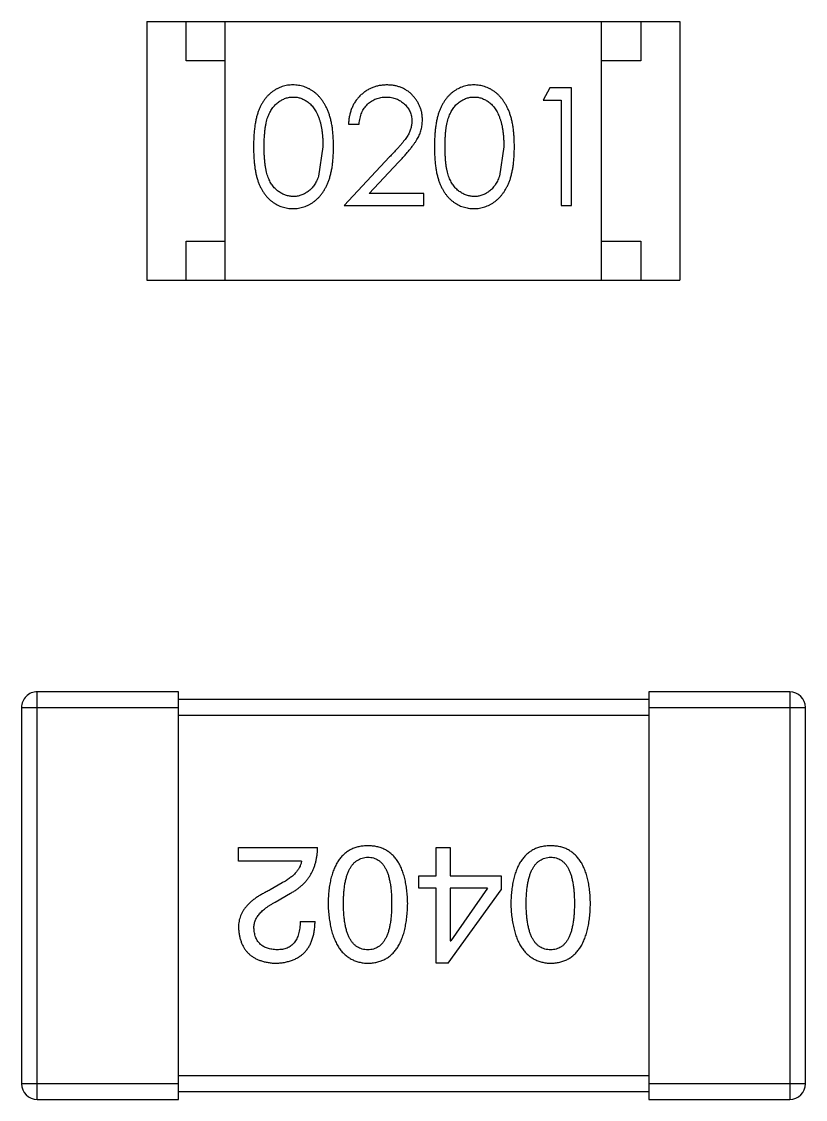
# Model space of a CAD drawing. Header units: inches. Extents: x 246 to 500, y -220 to -17.
# Drawn here: x 441.44 to 442.44, y -135.619 to -134.244 of the extents above; entities that cross this region are included whole.
import ezdxf

# ---------------------------------------------------------------- set-up
doc = ezdxf.new("R2010")
doc.units = ezdxf.units.IN
doc.header["$LTSCALE"] = 1.21
doc.header["$MEASUREMENT"] = 0
doc.layers.get('0').update_dxf_attribs({"linetype": 'CONTINUOUS'})

msp = doc.modelspace()

# ---------------------------------------------------------------- linework, layer by layer
at = {"color": 7, "linetype": 'Continuous'}
for p, q in [((441.6, -134.2437), (441.6, -134.5737)), ((441.6, -134.2437), (442.28, -134.2437)), ((441.65, -134.2937), (441.65, -134.2437)), ((441.7, -134.5737), (441.7, -134.2437)), ((442.18, -134.5737), (442.18, -134.2437)), ((442.23, -134.2437), (442.23, -134.2937)), ((442.28, -134.2437), (442.28, -134.5737)), ((441.7, -134.2937), (441.65, -134.2937)), ((442.23, -134.2937), (442.18, -134.2937)), ((442.1141, -134.3284), (442.1053, -134.3438)), ((442.1418, -134.3284), (442.1141, -134.3284)), ((442.1418, -134.4784), (442.1418, -134.3284)), ((442.1053, -134.3438), (442.1284, -134.3438)), ((442.1284, -134.3438), (442.1284, -134.4784)), ((441.8572, -134.3746), (441.8707, -134.3746)), ((441.8245, -134.4034), (441.8189, -134.4411)), ((442.0553, -134.4034), (442.0496, -134.4411)), ((441.9096, -134.4163), (441.8515, -134.4784)), ((441.8836, -134.463), (441.9211, -134.423)), ((441.9534, -134.463), (441.8836, -134.463)), ((441.9534, -134.4784), (441.9534, -134.463)), ((441.8515, -134.4784), (441.9534, -134.4784)), ((442.1284, -134.4784), (442.1418, -134.4784)), ((441.65, -134.5737), (441.65, -134.5237)), ((441.65, -134.5237), (441.7, -134.5237)), ((442.18, -134.5237), (442.23, -134.5237)), ((442.23, -134.5237), (442.23, -134.5737)), ((441.6, -134.5737), (442.28, -134.5737)), ((441.4601, -135.6187), (441.4601, -135.0987)), ((441.6401, -135.0987), (441.4601, -135.0987)), ((441.6401, -135.6187), (441.6401, -135.0987)), ((442.2401, -135.1087), (441.6401, -135.1087)), ((442.2401, -135.0987), (442.2401, -135.6187)), ((442.4201, -135.0987), (442.2401, -135.0987)), ((442.4201, -135.0987), (442.4201, -135.6187)), ((441.4401, -135.1187), (441.4401, -135.5987)), ((441.4401, -135.1187), (441.6401, -135.1187)), ((442.2401, -135.1187), (442.4401, -135.1187)), ((442.4401, -135.5987), (442.4401, -135.1187)), ((441.6401, -135.1287), (442.2401, -135.1287)), ((441.7169, -135.3147), (441.7169, -135.2974)), ((441.7169, -135.2974), (441.8178, -135.2974)), ((441.9689, -135.3335), (441.9689, -135.2974)), ((441.9689, -135.2974), (441.987, -135.2974)), ((441.987, -135.2974), (441.987, -135.3335)), ((441.7973, -135.3147), (441.7169, -135.3147)), ((441.7727, -135.3425), (441.7571, -135.3515)), ((441.9468, -135.3491), (441.9468, -135.3335)), ((441.9468, -135.3335), (441.9689, -135.3335)), ((441.987, -135.3335), (442.0517, -135.3335)), ((442.0517, -135.3335), (442.0517, -135.3515)), ((441.7637, -135.3671), (441.7833, -135.3556)), ((441.9689, -135.3491), (441.9468, -135.3491)), ((441.9689, -135.445), (441.9689, -135.3491)), ((441.9845, -135.445), (442.0517, -135.3515)), ((441.987, -135.3491), (441.987, -135.4163)), ((442.0345, -135.3491), (441.987, -135.3491)), ((442.0345, -135.3491), (441.9878, -135.4163)), ((441.7956, -135.3917), (441.8145, -135.3917)), ((441.987, -135.4163), (441.9878, -135.4163)), ((441.9845, -135.445), (441.9689, -135.445)), ((442.2401, -135.5887), (441.6401, -135.5887)), ((441.6401, -135.5987), (441.4401, -135.5987)), ((442.4401, -135.5987), (442.2401, -135.5987)), ((441.6401, -135.6087), (442.2401, -135.6087)), ((441.4601, -135.6187), (441.6401, -135.6187)), ((442.2401, -135.6187), (442.4201, -135.6187))]:
    msp.add_line(p, q, dxfattribs=at)
for centre, start, end in [((441.4601, -135.1187), 89.9999, 179.9999), ((442.4201, -135.1187), 359.9999, 89.9999), ((441.4601, -135.5987), 179.9999, 269.9999), ((442.4201, -135.5987), 269.9999, 359.9999)]:
    msp.add_arc(centre, 0.02, start, end, dxfattribs=at)
for points, knots in [([(441.7862, -134.3246), (441.785, -134.3246), (441.7827, -134.3246), (441.7793, -134.325), (441.7759, -134.3257), (441.7726, -134.3266), (441.7694, -134.3278), (441.7663, -134.3293), (441.7632, -134.331), (441.7603, -134.3329), (441.7575, -134.3351), (441.7548, -134.3376), (441.7523, -134.3403), (441.75, -134.3433), (441.7479, -134.3465), (441.7458, -134.3499), (441.744, -134.3536), (441.7423, -134.3576), (441.7409, -134.3619), (441.7396, -134.3666), (441.7385, -134.3717), (441.7376, -134.3772), (441.7369, -134.3832), (441.7364, -134.3896), (441.7361, -134.3964), (441.7361, -134.4011), (441.7361, -134.4035)], [0, 0, 0, 0, 0.033742, 0.066533, 0.099153, 0.13154, 0.164087, 0.196563, 0.229707, 0.263315, 0.297504, 0.331686, 0.366482, 0.4021, 0.438958, 0.476748, 0.515985, 0.556589, 0.599519, 0.645765, 0.695487, 0.748721, 0.805687, 0.866754, 0.931405, 1, 1, 1, 1]), ([(441.838, -134.4035), (441.838, -134.4012), (441.8379, -134.3967), (441.8376, -134.3901), (441.8371, -134.3839), (441.8364, -134.3781), (441.8354, -134.3726), (441.8342, -134.3675), (441.8328, -134.3627), (441.8312, -134.3583), (441.8294, -134.3542), (441.8275, -134.3504), (441.8254, -134.3468), (441.8231, -134.3435), (441.8207, -134.3405), (441.8182, -134.3377), (441.8154, -134.3352), (441.8126, -134.333), (441.8096, -134.331), (441.8065, -134.3293), (441.8033, -134.3278), (441.8001, -134.3266), (441.7967, -134.3257), (441.7933, -134.325), (441.7898, -134.3246), (441.7874, -134.3246), (441.7862, -134.3246)], [0, 0, 0, 0, 0.065278, 0.127205, 0.186168, 0.241675, 0.294115, 0.343609, 0.390387, 0.434463, 0.476646, 0.517002, 0.555936, 0.593716, 0.630057, 0.665601, 0.700745, 0.734917, 0.768681, 0.802087, 0.834849, 0.867433, 0.900138, 0.932806, 0.966212, 1, 1, 1, 1]), ([(441.9062, -134.3246), (441.9045, -134.3246), (441.9012, -134.3247), (441.8964, -134.3254), (441.8917, -134.3265), (441.8873, -134.328), (441.8831, -134.33), (441.8791, -134.3324), (441.8752, -134.3353), (441.8717, -134.3386), (441.8684, -134.3422), (441.8655, -134.3461), (441.8631, -134.3503), (441.8611, -134.3547), (441.8595, -134.3593), (441.8583, -134.3642), (441.8575, -134.3693), (441.8573, -134.3728), (441.8572, -134.3746)], [0, 0, 0, 0, 0.06445, 0.126725, 0.187421, 0.247417, 0.306749, 0.366595, 0.427749, 0.490235, 0.553031, 0.614805, 0.676505, 0.738096, 0.801021, 0.864897, 0.931209, 1, 1, 1, 1]), ([(441.9515, -134.3692), (441.9514, -134.3677), (441.9513, -134.3648), (441.9508, -134.3604), (441.9498, -134.3563), (441.9484, -134.3523), (441.9466, -134.3484), (441.9444, -134.3447), (441.9419, -134.3412), (441.939, -134.3378), (441.9358, -134.3347), (441.9322, -134.332), (441.9285, -134.3297), (441.9245, -134.3278), (441.9202, -134.3264), (441.9157, -134.3253), (441.911, -134.3247), (441.9078, -134.3246), (441.9062, -134.3246)], [0, 0, 0, 0, 0.06271, 0.123347, 0.183401, 0.242828, 0.302097, 0.36242, 0.423725, 0.487032, 0.550491, 0.612709, 0.674265, 0.73617, 0.799211, 0.863483, 0.930525, 1, 1, 1, 1]), ([(442.017, -134.3246), (442.0158, -134.3246), (442.0135, -134.3246), (442.01, -134.325), (442.0067, -134.3257), (442.0034, -134.3266), (442.0002, -134.3278), (441.997, -134.3293), (441.994, -134.331), (441.9911, -134.3329), (441.9882, -134.3351), (441.9856, -134.3376), (441.9831, -134.3403), (441.9808, -134.3433), (441.9786, -134.3465), (441.9766, -134.3499), (441.9748, -134.3536), (441.9731, -134.3576), (441.9716, -134.3619), (441.9704, -134.3666), (441.9692, -134.3717), (441.9684, -134.3772), (441.9677, -134.3832), (441.9672, -134.3896), (441.9669, -134.3964), (441.9669, -134.4011), (441.9668, -134.4035)], [0, 0, 0, 0, 0.033742, 0.066533, 0.099153, 0.13154, 0.164087, 0.196563, 0.229707, 0.263315, 0.297504, 0.331686, 0.366482, 0.4021, 0.438958, 0.476748, 0.515985, 0.556589, 0.599519, 0.645765, 0.695487, 0.748721, 0.805687, 0.866754, 0.931405, 1, 1, 1, 1]), ([(442.0688, -134.4035), (442.0687, -134.4012), (442.0687, -134.3967), (442.0684, -134.3901), (442.0679, -134.3839), (442.0671, -134.3781), (442.0662, -134.3726), (442.065, -134.3675), (442.0636, -134.3627), (442.062, -134.3583), (442.0602, -134.3542), (442.0583, -134.3504), (442.0561, -134.3468), (442.0539, -134.3435), (442.0515, -134.3405), (442.0489, -134.3377), (442.0462, -134.3352), (442.0433, -134.333), (442.0404, -134.331), (442.0373, -134.3293), (442.0341, -134.3278), (442.0308, -134.3266), (442.0275, -134.3257), (442.0241, -134.325), (442.0206, -134.3246), (442.0182, -134.3246), (442.017, -134.3246)], [0, 0, 0, 0, 0.065278, 0.127205, 0.186168, 0.241675, 0.294115, 0.343609, 0.390387, 0.434463, 0.476646, 0.517002, 0.555936, 0.593716, 0.630057, 0.665601, 0.700745, 0.734917, 0.768681, 0.802087, 0.834849, 0.867433, 0.900138, 0.932806, 0.966212, 1, 1, 1, 1]), ([(441.7495, -134.4034), (441.7495, -134.4014), (441.7496, -134.3975), (441.7498, -134.3918), (441.7502, -134.3866), (441.7507, -134.3817), (441.7513, -134.3771), (441.7521, -134.373), (441.753, -134.3692), (441.7541, -134.3658), (441.7554, -134.3627), (441.7567, -134.3598), (441.7582, -134.3571), (441.7598, -134.3546), (441.7616, -134.3523), (441.7635, -134.3501), (441.7655, -134.3482), (441.7684, -134.3459), (441.7721, -134.3436), (441.7768, -134.3414), (441.7817, -134.3402), (441.785, -134.34), (441.7867, -134.34)], [0, 0, 0, 0, 0.073302, 0.142286, 0.206253, 0.266017, 0.321612, 0.372532, 0.419497, 0.462398, 0.502825, 0.541489, 0.579034, 0.615143, 0.650298, 0.684912, 0.718701, 0.752189, 0.817245, 0.879117, 0.939613, 1, 1, 1, 1]), ([(441.7867, -134.34), (441.7883, -134.34), (441.7916, -134.3402), (441.7965, -134.3414), (441.8011, -134.3436), (441.8049, -134.3459), (441.8077, -134.3482), (441.8098, -134.3502), (441.8117, -134.3524), (441.8135, -134.3549), (441.8152, -134.3576), (441.8168, -134.3606), (441.8182, -134.3638), (441.8196, -134.3672), (441.8207, -134.3709), (441.8218, -134.3748), (441.8226, -134.3789), (441.8233, -134.3833), (441.8238, -134.388), (441.8243, -134.3929), (441.8245, -134.3981), (441.8245, -134.4016), (441.8245, -134.4034)], [0, 0, 0, 0, 0.059689, 0.119507, 0.181075, 0.246162, 0.279894, 0.314468, 0.350403, 0.387474, 0.426147, 0.466624, 0.508745, 0.553328, 0.600058, 0.649177, 0.700552, 0.754894, 0.811825, 0.871514, 0.934319, 1, 1, 1, 1]), ([(441.8707, -134.3746), (441.8708, -134.3732), (441.8711, -134.3706), (441.8718, -134.3669), (441.8728, -134.3633), (441.874, -134.36), (441.8755, -134.3569), (441.8772, -134.354), (441.8792, -134.3514), (441.8815, -134.349), (441.884, -134.3469), (441.8866, -134.345), (441.8894, -134.3434), (441.8923, -134.3422), (441.8954, -134.3412), (441.8986, -134.3405), (441.902, -134.34), (441.9043, -134.34), (441.9055, -134.34)], [0, 0, 0, 0, 0.073648, 0.143686, 0.210962, 0.275557, 0.338064, 0.399311, 0.4594, 0.51934, 0.579024, 0.637809, 0.695959, 0.754122, 0.813113, 0.873453, 0.935561, 1, 1, 1, 1]), ([(441.9055, -134.34), (441.9066, -134.34), (441.9088, -134.34), (441.912, -134.3405), (441.9151, -134.3412), (441.9181, -134.3422), (441.9209, -134.3434), (441.9236, -134.345), (441.9262, -134.3468), (441.9286, -134.3489), (441.9308, -134.3512), (441.9327, -134.3536), (441.9344, -134.3561), (441.9357, -134.3588), (441.9367, -134.3615), (441.9374, -134.3644), (441.9379, -134.3673), (441.938, -134.3693), (441.938, -134.3704)], [0, 0, 0, 0, 0.068027, 0.133505, 0.19695, 0.26027, 0.322741, 0.384982, 0.448465, 0.513424, 0.578224, 0.640011, 0.700094, 0.760067, 0.819012, 0.877878, 0.938035, 1, 1, 1, 1]), ([(441.9803, -134.4034), (441.9803, -134.4014), (441.9803, -134.3975), (441.9806, -134.3918), (441.9809, -134.3866), (441.9815, -134.3817), (441.982, -134.3771), (441.9829, -134.373), (441.9838, -134.3692), (441.9849, -134.3658), (441.9861, -134.3627), (441.9875, -134.3598), (441.989, -134.3571), (441.9906, -134.3546), (441.9923, -134.3523), (441.9942, -134.3501), (441.9963, -134.3482), (441.9991, -134.3459), (442.0029, -134.3436), (442.0076, -134.3414), (442.0125, -134.3402), (442.0158, -134.34), (442.0174, -134.34)], [0, 0, 0, 0, 0.073302, 0.142286, 0.206253, 0.266017, 0.321612, 0.372532, 0.419497, 0.462398, 0.502825, 0.541489, 0.579034, 0.615143, 0.650298, 0.684912, 0.718701, 0.752189, 0.817245, 0.879117, 0.939613, 1, 1, 1, 1]), ([(442.0174, -134.34), (442.0191, -134.34), (442.0224, -134.3402), (442.0272, -134.3414), (442.0319, -134.3436), (442.0356, -134.3459), (442.0385, -134.3482), (442.0405, -134.3502), (442.0425, -134.3524), (442.0443, -134.3549), (442.046, -134.3576), (442.0475, -134.3606), (442.049, -134.3638), (442.0503, -134.3672), (442.0515, -134.3709), (442.0526, -134.3748), (442.0534, -134.3789), (442.0541, -134.3833), (442.0546, -134.388), (442.0551, -134.3929), (442.0552, -134.3981), (442.0553, -134.4016), (442.0553, -134.4034)], [0, 0, 0, 0, 0.059689, 0.119507, 0.181075, 0.246162, 0.279894, 0.314468, 0.350403, 0.387474, 0.426147, 0.466624, 0.508745, 0.553328, 0.600058, 0.649177, 0.700552, 0.754894, 0.811825, 0.871514, 0.934319, 1, 1, 1, 1]), ([(441.938, -134.3704), (441.9379, -134.372), (441.9378, -134.3752), (441.9368, -134.38), (441.9351, -134.3847), (441.9331, -134.3885), (441.9311, -134.3916), (441.9292, -134.3943), (441.9268, -134.3972), (441.9242, -134.4005), (441.9211, -134.404), (441.9176, -134.4079), (441.9138, -134.412), (441.9111, -134.4149), (441.9096, -134.4163)], [0, 0, 0, 0, 0.088014, 0.174976, 0.2638, 0.355443, 0.406413, 0.465519, 0.533076, 0.609353, 0.693899, 0.787171, 0.889197, 1, 1, 1, 1]), ([(441.9211, -134.423), (441.9226, -134.4214), (441.9253, -134.4185), (441.9293, -134.4141), (441.9328, -134.41), (441.936, -134.4061), (441.9389, -134.4025), (441.9413, -134.3991), (441.9434, -134.3959), (441.9458, -134.3921), (441.9481, -134.3874), (441.95, -134.3815), (441.9512, -134.3754), (441.9514, -134.3712), (441.9515, -134.3692)], [0, 0, 0, 0, 0.09953, 0.192079, 0.277712, 0.357454, 0.429648, 0.495771, 0.555538, 0.608657, 0.707578, 0.804328, 0.901298, 1, 1, 1, 1]), ([(441.7361, -134.4035), (441.7361, -134.4059), (441.7361, -134.4105), (441.7364, -134.4173), (441.7369, -134.4236), (441.7376, -134.4296), (441.7385, -134.4351), (441.7396, -134.4402), (441.7409, -134.445), (441.7424, -134.4493), (441.7441, -134.4533), (441.746, -134.457), (441.748, -134.4605), (441.7502, -134.4637), (441.7525, -134.4667), (441.755, -134.4694), (441.7576, -134.4718), (441.7604, -134.474), (441.7633, -134.4759), (441.7663, -134.4776), (441.7694, -134.4791), (441.7726, -134.4802), (441.7759, -134.4811), (441.7793, -134.4818), (441.7827, -134.4822), (441.785, -134.4822), (441.7862, -134.4823)], [0, 0, 0, 0, 0.068113, 0.132564, 0.193427, 0.250218, 0.303569, 0.353576, 0.400235, 0.443586, 0.484619, 0.524292, 0.56238, 0.599049, 0.63494, 0.669782, 0.704009, 0.737842, 0.771098, 0.803896, 0.836415, 0.868639, 0.900715, 0.933378, 0.966213, 1, 1, 1, 1]), ([(441.7867, -134.4669), (441.785, -134.4668), (441.7817, -134.4666), (441.7769, -134.4653), (441.7721, -134.4633), (441.7683, -134.4609), (441.7655, -134.4586), (441.7634, -134.4567), (441.7616, -134.4545), (441.7598, -134.4522), (441.7581, -134.4497), (441.7567, -134.447), (441.7553, -134.4441), (441.7541, -134.441), (441.753, -134.4375), (441.7521, -134.4338), (441.7513, -134.4296), (441.7506, -134.4251), (441.7502, -134.4202), (441.7498, -134.415), (441.7496, -134.4093), (441.7495, -134.4054), (441.7495, -134.4034)], [0, 0, 0, 0, 0.060034, 0.120278, 0.182348, 0.247919, 0.281641, 0.315701, 0.350322, 0.385703, 0.421819, 0.459196, 0.497866, 0.538301, 0.58121, 0.628183, 0.679403, 0.734699, 0.794074, 0.858416, 0.927049, 1, 1, 1, 1]), ([(441.7862, -134.4823), (441.7874, -134.4822), (441.7898, -134.4822), (441.7933, -134.4818), (441.7967, -134.4811), (441.8001, -134.4802), (441.8034, -134.479), (441.8066, -134.4775), (441.8096, -134.4758), (441.8127, -134.4738), (441.8155, -134.4715), (441.8183, -134.469), (441.8209, -134.4662), (441.8233, -134.4632), (441.8255, -134.4599), (441.8276, -134.4563), (441.8295, -134.4525), (441.8313, -134.4484), (441.8329, -134.4441), (441.8342, -134.4393), (441.8354, -134.4342), (441.8364, -134.4288), (441.8371, -134.4229), (441.8376, -134.4168), (441.8379, -134.4102), (441.838, -134.4058), (441.838, -134.4035)], [0, 0, 0, 0, 0.033824, 0.067298, 0.10028, 0.133019, 0.165736, 0.198792, 0.232372, 0.266409, 0.301016, 0.336196, 0.371972, 0.408574, 0.446394, 0.485225, 0.525372, 0.567224, 0.611081, 0.65775, 0.70702, 0.759235, 0.814484, 0.873227, 0.934937, 1, 1, 1, 1]), ([(441.9668, -134.4035), (441.9669, -134.4059), (441.9669, -134.4105), (441.9672, -134.4173), (441.9677, -134.4236), (441.9684, -134.4296), (441.9693, -134.4351), (441.9704, -134.4402), (441.9717, -134.445), (441.9732, -134.4493), (441.9749, -134.4533), (441.9768, -134.457), (441.9788, -134.4605), (441.981, -134.4637), (441.9833, -134.4667), (441.9857, -134.4694), (441.9884, -134.4718), (441.9912, -134.474), (441.9941, -134.4759), (441.9971, -134.4776), (442.0002, -134.4791), (442.0034, -134.4802), (442.0067, -134.4811), (442.01, -134.4818), (442.0135, -134.4822), (442.0158, -134.4822), (442.017, -134.4823)], [0, 0, 0, 0, 0.068113, 0.132564, 0.193427, 0.250218, 0.303569, 0.353576, 0.400235, 0.443586, 0.484619, 0.524292, 0.56238, 0.599049, 0.63494, 0.669782, 0.704009, 0.737842, 0.771098, 0.803896, 0.836415, 0.868639, 0.900715, 0.933378, 0.966213, 1, 1, 1, 1]), ([(442.0174, -134.4669), (442.0158, -134.4668), (442.0125, -134.4666), (442.0076, -134.4653), (442.0029, -134.4633), (441.9991, -134.4609), (441.9963, -134.4586), (441.9942, -134.4567), (441.9923, -134.4545), (441.9905, -134.4522), (441.9889, -134.4497), (441.9875, -134.447), (441.9861, -134.4441), (441.9848, -134.441), (441.9838, -134.4375), (441.9828, -134.4338), (441.9821, -134.4296), (441.9814, -134.4251), (441.9809, -134.4202), (441.9806, -134.415), (441.9803, -134.4093), (441.9803, -134.4054), (441.9803, -134.4034)], [0, 0, 0, 0, 0.060034, 0.120278, 0.182348, 0.247919, 0.281641, 0.315701, 0.350322, 0.385703, 0.421819, 0.459196, 0.497866, 0.538301, 0.58121, 0.628183, 0.679403, 0.734699, 0.794074, 0.858416, 0.927049, 1, 1, 1, 1]), ([(442.017, -134.4823), (442.0182, -134.4822), (442.0206, -134.4822), (442.0241, -134.4818), (442.0275, -134.4811), (442.0309, -134.4802), (442.0341, -134.479), (442.0373, -134.4775), (442.0404, -134.4758), (442.0434, -134.4738), (442.0463, -134.4715), (442.049, -134.469), (442.0516, -134.4662), (442.054, -134.4632), (442.0563, -134.4599), (442.0584, -134.4563), (442.0603, -134.4525), (442.0621, -134.4484), (442.0637, -134.4441), (442.065, -134.4393), (442.0662, -134.4342), (442.0672, -134.4288), (442.0679, -134.4229), (442.0684, -134.4168), (442.0687, -134.4102), (442.0687, -134.4058), (442.0688, -134.4035)], [0, 0, 0, 0, 0.033824, 0.067298, 0.10028, 0.133019, 0.165736, 0.198792, 0.232372, 0.266409, 0.301016, 0.336196, 0.371972, 0.408574, 0.446394, 0.485225, 0.525372, 0.567224, 0.611081, 0.65775, 0.70702, 0.759235, 0.814484, 0.873227, 0.934937, 1, 1, 1, 1]), ([(441.8189, -134.4411), (441.8185, -134.4422), (441.8177, -134.4442), (441.8164, -134.4472), (441.8149, -134.4499), (441.8133, -134.4524), (441.8116, -134.4547), (441.8097, -134.4569), (441.8077, -134.4588), (441.8049, -134.461), (441.8012, -134.4634), (441.7965, -134.4654), (441.7917, -134.4667), (441.7883, -134.4668), (441.7867, -134.4669)], [0, 0, 0, 0, 0.075949, 0.148549, 0.218996, 0.286119, 0.351826, 0.416074, 0.478265, 0.540325, 0.660405, 0.774606, 0.887187, 1, 1, 1, 1]), ([(442.0496, -134.4411), (442.0492, -134.4422), (442.0485, -134.4442), (442.0472, -134.4472), (442.0457, -134.4499), (442.0441, -134.4524), (442.0423, -134.4547), (442.0405, -134.4569), (442.0385, -134.4588), (442.0357, -134.461), (442.032, -134.4634), (442.0273, -134.4654), (442.0224, -134.4667), (442.0191, -134.4668), (442.0174, -134.4669)], [0, 0, 0, 0, 0.075949, 0.148549, 0.218996, 0.286119, 0.351826, 0.416074, 0.478265, 0.540325, 0.660405, 0.774606, 0.887187, 1, 1, 1, 1]), ([(441.7833, -135.3556), (441.7847, -135.3549), (441.7874, -135.3534), (441.7912, -135.3508), (441.7948, -135.3482), (441.7981, -135.3453), (441.8012, -135.3423), (441.8039, -135.339), (441.8065, -135.3357), (441.8088, -135.3321), (441.8108, -135.3284), (441.8126, -135.3245), (441.8141, -135.3204), (441.8153, -135.3161), (441.8164, -135.3117), (441.8171, -135.3071), (441.8176, -135.3023), (441.8177, -135.2991), (441.8178, -135.2974)], [0, 0, 0, 0, 0.065828, 0.130094, 0.192451, 0.254037, 0.313974, 0.373757, 0.433048, 0.492243, 0.551902, 0.611758, 0.672678, 0.734814, 0.798569, 0.863693, 0.930488, 1, 1, 1, 1]), ([(441.8819, -135.295), (441.8799, -135.2951), (441.876, -135.2953), (441.8704, -135.2962), (441.8651, -135.2977), (441.8602, -135.2998), (441.8557, -135.3024), (441.8516, -135.3057), (441.8478, -135.3095), (441.8444, -135.3138), (441.8414, -135.3188), (441.8388, -135.3243), (441.8366, -135.3303), (441.8347, -135.3369), (441.8332, -135.3441), (441.8321, -135.3518), (441.8314, -135.3601), (441.8312, -135.3658), (441.8311, -135.3688)], [0, 0, 0, 0, 0.059134, 0.115603, 0.169236, 0.221572, 0.273254, 0.32474, 0.377319, 0.431815, 0.488555, 0.548609, 0.612242, 0.680182, 0.75251, 0.829782, 0.91231, 1, 1, 1, 1]), ([(441.9327, -135.3688), (441.9326, -135.3658), (441.9324, -135.3601), (441.9316, -135.3518), (441.9305, -135.3441), (441.929, -135.3369), (441.9271, -135.3303), (441.9249, -135.3243), (441.9223, -135.3188), (441.9193, -135.3139), (441.9159, -135.3095), (441.9122, -135.3057), (441.908, -135.3024), (441.9035, -135.2998), (441.8986, -135.2977), (441.8934, -135.2962), (441.8877, -135.2953), (441.8839, -135.2951), (441.8819, -135.295)], [0, 0, 0, 0, 0.087693, 0.170223, 0.247496, 0.319826, 0.387768, 0.451403, 0.511459, 0.568358, 0.622671, 0.675251, 0.726739, 0.778422, 0.830759, 0.884394, 0.940865, 1, 1, 1, 1]), ([(442.115, -135.295), (442.113, -135.2951), (442.1092, -135.2953), (442.1035, -135.2962), (442.0983, -135.2977), (442.0934, -135.2998), (442.0889, -135.3024), (442.0847, -135.3057), (442.081, -135.3095), (442.0776, -135.3138), (442.0746, -135.3188), (442.072, -135.3243), (442.0698, -135.3303), (442.0679, -135.3369), (442.0664, -135.3441), (442.0653, -135.3518), (442.0645, -135.3601), (442.0643, -135.3658), (442.0642, -135.3688)], [0, 0, 0, 0, 0.059134, 0.115603, 0.169236, 0.221572, 0.273254, 0.32474, 0.377319, 0.431815, 0.488555, 0.548609, 0.612242, 0.680182, 0.75251, 0.829782, 0.91231, 1, 1, 1, 1]), ([(442.1658, -135.3688), (442.1657, -135.3658), (442.1655, -135.3601), (442.1648, -135.3518), (442.1637, -135.3441), (442.1622, -135.3369), (442.1603, -135.3303), (442.158, -135.3243), (442.1555, -135.3188), (442.1524, -135.3139), (442.1491, -135.3095), (442.1453, -135.3057), (442.1412, -135.3024), (442.1367, -135.2998), (442.1318, -135.2977), (442.1265, -135.2962), (442.1209, -135.2953), (442.117, -135.2951), (442.115, -135.295)], [0, 0, 0, 0, 0.087693, 0.170223, 0.247496, 0.319826, 0.387768, 0.451403, 0.511459, 0.568358, 0.622671, 0.675251, 0.726739, 0.778422, 0.830759, 0.884394, 0.940865, 1, 1, 1, 1]), ([(441.7973, -135.3147), (441.797, -135.316), (441.7965, -135.3186), (441.7949, -135.3223), (441.7927, -135.326), (441.7899, -135.3295), (441.7865, -135.333), (441.7824, -135.3363), (441.7778, -135.3395), (441.7744, -135.3415), (441.7727, -135.3425)], [0, 0, 0, 0, 0.103034, 0.208166, 0.318255, 0.434664, 0.559728, 0.695394, 0.841708, 1, 1, 1, 1]), ([(441.8507, -135.3688), (441.8507, -135.3664), (441.8508, -135.3618), (441.8512, -135.3552), (441.8518, -135.3491), (441.8526, -135.3434), (441.8537, -135.3381), (441.855, -135.3333), (441.8566, -135.3289), (441.8584, -135.3249), (441.8605, -135.3215), (441.8628, -135.3184), (441.8654, -135.3158), (441.8682, -135.3137), (441.8713, -135.312), (441.8746, -135.3107), (441.8782, -135.31), (441.8806, -135.3098), (441.8819, -135.3097)], [0, 0, 0, 0, 0.094834, 0.184067, 0.267029, 0.344713, 0.417334, 0.484367, 0.546941, 0.604717, 0.65953, 0.710539, 0.759381, 0.806382, 0.853027, 0.900623, 0.949121, 1, 1, 1, 1]), ([(441.8819, -135.3097), (441.8831, -135.3098), (441.8855, -135.3099), (441.889, -135.3106), (441.8922, -135.3117), (441.8952, -135.3134), (441.898, -135.3155), (441.9005, -135.318), (441.9027, -135.3211), (441.9047, -135.3246), (441.9065, -135.3285), (441.9081, -135.3329), (441.9093, -135.3378), (441.9104, -135.3431), (441.9112, -135.3488), (441.9118, -135.3551), (441.9121, -135.3618), (441.9122, -135.3664), (441.9122, -135.3688)], [0, 0, 0, 0, 0.049766, 0.097012, 0.143225, 0.188786, 0.235079, 0.282962, 0.333687, 0.387747, 0.445963, 0.508657, 0.576545, 0.649868, 0.72822, 0.812712, 0.903543, 1, 1, 1, 1]), ([(442.0839, -135.3688), (442.0839, -135.3664), (442.0839, -135.3618), (442.0843, -135.3552), (442.0849, -135.3491), (442.0857, -135.3434), (442.0868, -135.3381), (442.0882, -135.3333), (442.0897, -135.3289), (442.0916, -135.3249), (442.0936, -135.3215), (442.096, -135.3184), (442.0985, -135.3158), (442.1013, -135.3137), (442.1044, -135.312), (442.1077, -135.3107), (442.1113, -135.31), (442.1138, -135.3098), (442.115, -135.3097)], [0, 0, 0, 0, 0.094834, 0.184067, 0.267029, 0.344713, 0.417334, 0.484367, 0.546941, 0.604717, 0.65953, 0.710539, 0.759381, 0.806382, 0.853027, 0.900623, 0.949121, 1, 1, 1, 1]), ([(442.115, -135.3097), (442.1163, -135.3098), (442.1186, -135.3099), (442.1221, -135.3106), (442.1254, -135.3117), (442.1283, -135.3134), (442.1311, -135.3155), (442.1336, -135.318), (442.1359, -135.3211), (442.1379, -135.3246), (442.1397, -135.3285), (442.1412, -135.3329), (442.1424, -135.3378), (442.1436, -135.3431), (442.1444, -135.3488), (442.1449, -135.3551), (442.1453, -135.3618), (442.1453, -135.3664), (442.1454, -135.3688)], [0, 0, 0, 0, 0.049766, 0.097012, 0.143225, 0.188786, 0.235079, 0.282962, 0.333687, 0.387747, 0.445963, 0.508657, 0.576545, 0.649868, 0.72822, 0.812712, 0.903543, 1, 1, 1, 1]), ([(441.7571, -135.3515), (441.7554, -135.3523), (441.7521, -135.3539), (441.7474, -135.3564), (441.743, -135.3589), (441.739, -135.3616), (441.7352, -135.3644), (441.7319, -135.3672), (441.7288, -135.3702), (441.7262, -135.3732), (441.7238, -135.3763), (441.7218, -135.3795), (441.7201, -135.3829), (441.7188, -135.3862), (441.7178, -135.3897), (441.7172, -135.3933), (441.7168, -135.397), (441.7169, -135.3995), (441.7169, -135.4007)], [0, 0, 0, 0, 0.082731, 0.161257, 0.236138, 0.307554, 0.375712, 0.440848, 0.502916, 0.562567, 0.619798, 0.675716, 0.73039, 0.78386, 0.837315, 0.890547, 0.944917, 1, 1, 1, 1]), ([(441.7366, -135.4015), (441.7366, -135.4007), (441.7365, -135.3991), (441.7366, -135.3967), (441.737, -135.3943), (441.7376, -135.392), (441.7385, -135.3897), (441.7396, -135.3874), (441.741, -135.3852), (441.7426, -135.3831), (441.7443, -135.3809), (441.7464, -135.3788), (441.7487, -135.3768), (441.7512, -135.3747), (441.754, -135.3728), (441.757, -135.3708), (441.7602, -135.3689), (441.7625, -135.3677), (441.7637, -135.3671)], [0, 0, 0, 0, 0.052237, 0.103888, 0.155485, 0.207395, 0.259864, 0.31356, 0.369176, 0.4266, 0.486836, 0.550048, 0.61567, 0.685271, 0.75824, 0.834614, 0.915635, 1, 1, 1, 1]), ([(441.8311, -135.3688), (441.8312, -135.3718), (441.8314, -135.3776), (441.8323, -135.3861), (441.8335, -135.394), (441.835, -135.4014), (441.8369, -135.4081), (441.8392, -135.4144), (441.8418, -135.42), (441.8449, -135.4251), (441.8482, -135.4296), (441.852, -135.4336), (441.8561, -135.4369), (441.8605, -135.4397), (441.8654, -135.4419), (441.8705, -135.4436), (441.8761, -135.4446), (441.8799, -135.4449), (441.8819, -135.445)], [0, 0, 0, 0, 0.088475, 0.171606, 0.249595, 0.322626, 0.391327, 0.455765, 0.516374, 0.573675, 0.628522, 0.681161, 0.732559, 0.783563, 0.83504, 0.887639, 0.942585, 1, 1, 1, 1]), ([(441.8819, -135.4278), (441.8806, -135.4277), (441.8782, -135.4276), (441.8746, -135.427), (441.8713, -135.4258), (441.8682, -135.4242), (441.8654, -135.422), (441.8628, -135.4195), (441.8605, -135.4164), (441.8584, -135.413), (441.8566, -135.409), (441.855, -135.4046), (441.8537, -135.3998), (441.8526, -135.3945), (441.8518, -135.3887), (441.8512, -135.3824), (441.8508, -135.3758), (441.8507, -135.3711), (441.8507, -135.3688)], [0, 0, 0, 0, 0.050604, 0.098688, 0.145699, 0.191791, 0.238625, 0.286717, 0.337546, 0.391814, 0.449755, 0.512106, 0.579685, 0.652048, 0.730262, 0.814146, 0.904281, 1, 1, 1, 1]), ([(441.9122, -135.3688), (441.9122, -135.3711), (441.9121, -135.3758), (441.9118, -135.3824), (441.9112, -135.3887), (441.9104, -135.3945), (441.9093, -135.3998), (441.9081, -135.4046), (441.9065, -135.409), (441.9047, -135.413), (441.9027, -135.4164), (441.9005, -135.4195), (441.8979, -135.422), (441.8952, -135.4242), (441.8922, -135.4258), (441.889, -135.427), (441.8855, -135.4276), (441.8831, -135.4277), (441.8819, -135.4278)], [0, 0, 0, 0, 0.096452, 0.187278, 0.271765, 0.350519, 0.423437, 0.491321, 0.554011, 0.612224, 0.666281, 0.717003, 0.764884, 0.811423, 0.856783, 0.902993, 0.950236, 1, 1, 1, 1]), ([(441.8819, -135.445), (441.8839, -135.4449), (441.8877, -135.4447), (441.8934, -135.4438), (441.8986, -135.4421), (441.9035, -135.44), (441.9081, -135.4373), (441.9122, -135.4339), (441.9159, -135.43), (441.9193, -135.4255), (441.9223, -135.4204), (441.9249, -135.4147), (441.9272, -135.4085), (441.929, -135.4017), (441.9305, -135.3943), (441.9316, -135.3863), (441.9324, -135.3777), (441.9326, -135.3718), (441.9327, -135.3688)], [0, 0, 0, 0, 0.057911, 0.113262, 0.165956, 0.217443, 0.268511, 0.319665, 0.372, 0.426129, 0.483365, 0.543779, 0.607756, 0.676562, 0.749704, 0.827713, 0.911177, 1, 1, 1, 1]), ([(442.0642, -135.3688), (442.0643, -135.3718), (442.0646, -135.3776), (442.0654, -135.3861), (442.0667, -135.394), (442.0682, -135.4014), (442.0701, -135.4081), (442.0724, -135.4144), (442.075, -135.42), (442.078, -135.4251), (442.0814, -135.4296), (442.0851, -135.4336), (442.0892, -135.4369), (442.0937, -135.4397), (442.0985, -135.4419), (442.1037, -135.4436), (442.1092, -135.4446), (442.1131, -135.4449), (442.115, -135.445)], [0, 0, 0, 0, 0.088475, 0.171606, 0.249595, 0.322626, 0.391327, 0.455765, 0.516374, 0.573675, 0.628522, 0.681161, 0.732559, 0.783563, 0.83504, 0.887639, 0.942585, 1, 1, 1, 1]), ([(442.115, -135.4278), (442.1138, -135.4277), (442.1113, -135.4276), (442.1077, -135.427), (442.1044, -135.4258), (442.1013, -135.4242), (442.0985, -135.422), (442.0959, -135.4195), (442.0936, -135.4164), (442.0915, -135.413), (442.0897, -135.409), (442.0881, -135.4046), (442.0868, -135.3998), (442.0857, -135.3945), (442.0849, -135.3887), (442.0843, -135.3824), (442.0839, -135.3758), (442.0839, -135.3711), (442.0839, -135.3688)], [0, 0, 0, 0, 0.050604, 0.098688, 0.145699, 0.191791, 0.238625, 0.286717, 0.337546, 0.391814, 0.449755, 0.512106, 0.579685, 0.652048, 0.730262, 0.814146, 0.904281, 1, 1, 1, 1]), ([(442.115, -135.445), (442.117, -135.4449), (442.1209, -135.4447), (442.1265, -135.4438), (442.1318, -135.4421), (442.1367, -135.44), (442.1412, -135.4373), (442.1453, -135.4339), (442.1491, -135.43), (442.1524, -135.4255), (442.1555, -135.4204), (442.158, -135.4147), (442.1603, -135.4085), (442.1622, -135.4017), (442.1637, -135.3943), (442.1648, -135.3863), (442.1655, -135.3777), (442.1657, -135.3718), (442.1658, -135.3688)], [0, 0, 0, 0, 0.057911, 0.113262, 0.165956, 0.217443, 0.268511, 0.319665, 0.372, 0.426129, 0.483365, 0.543779, 0.607756, 0.676562, 0.749704, 0.827713, 0.911177, 1, 1, 1, 1]), ([(442.1454, -135.3688), (442.1453, -135.3711), (442.1453, -135.3758), (442.1449, -135.3824), (442.1444, -135.3887), (442.1436, -135.3945), (442.1424, -135.3998), (442.1412, -135.4046), (442.1397, -135.409), (442.1379, -135.413), (442.1359, -135.4164), (442.1336, -135.4195), (442.1311, -135.422), (442.1284, -135.4242), (442.1254, -135.4258), (442.1221, -135.427), (442.1186, -135.4276), (442.1163, -135.4277), (442.115, -135.4278)], [0, 0, 0, 0, 0.096452, 0.187278, 0.271765, 0.350519, 0.423437, 0.491321, 0.554011, 0.612224, 0.666281, 0.717003, 0.764884, 0.811423, 0.856783, 0.902993, 0.950236, 1, 1, 1, 1]), ([(441.7637, -135.445), (441.7657, -135.4449), (441.7696, -135.4447), (441.7753, -135.4439), (441.7806, -135.4427), (441.7855, -135.4411), (441.7901, -135.4392), (441.7942, -135.4368), (441.798, -135.4341), (441.8014, -135.4309), (441.8044, -135.4273), (441.8071, -135.4234), (441.8093, -135.4191), (441.8111, -135.4143), (441.8125, -135.4092), (441.8136, -135.4037), (441.8143, -135.3979), (441.8144, -135.3938), (441.8145, -135.3917)], [0, 0, 0, 0, 0.07282, 0.141057, 0.2062, 0.267672, 0.326735, 0.383519, 0.439188, 0.494454, 0.549628, 0.605958, 0.66397, 0.72402, 0.787502, 0.854127, 0.925065, 1, 1, 1, 1]), ([(441.7956, -135.3917), (441.7956, -135.3932), (441.7955, -135.396), (441.795, -135.4001), (441.7944, -135.4039), (441.7935, -135.4074), (441.7924, -135.4107), (441.7912, -135.4137), (441.7897, -135.4164), (441.7879, -135.4188), (441.7859, -135.4209), (441.7838, -135.4228), (441.7813, -135.4243), (441.7787, -135.4256), (441.7759, -135.4266), (441.7728, -135.4273), (441.7695, -135.4277), (441.7673, -135.4277), (441.7661, -135.4278)], [0, 0, 0, 0, 0.082594, 0.15978, 0.232961, 0.301462, 0.365595, 0.426678, 0.484662, 0.540809, 0.595146, 0.648401, 0.702272, 0.757102, 0.813447, 0.872233, 0.934055, 1, 1, 1, 1]), ([(441.7169, -135.4007), (441.7171, -135.4024), (441.7173, -135.4057), (441.7181, -135.4105), (441.7193, -135.415), (441.7207, -135.4191), (441.7225, -135.423), (441.7246, -135.4266), (441.727, -135.4298), (441.7298, -135.4328), (441.7329, -135.4354), (441.7363, -135.4377), (441.7401, -135.4397), (441.7442, -135.4414), (441.7486, -135.4427), (441.7533, -135.4439), (441.7584, -135.4446), (441.7619, -135.4449), (441.7637, -135.445)], [0, 0, 0, 0, 0.070688, 0.137741, 0.201612, 0.262778, 0.321223, 0.378455, 0.434411, 0.490146, 0.546362, 0.603392, 0.662208, 0.723401, 0.787372, 0.85442, 0.925153, 1, 1, 1, 1]), ([(441.7661, -135.4278), (441.765, -135.4277), (441.7628, -135.4276), (441.7596, -135.4273), (441.7566, -135.4266), (441.7538, -135.4259), (441.7513, -135.4249), (441.7489, -135.4238), (441.7468, -135.4224), (441.7448, -135.4209), (441.7431, -135.4191), (441.7415, -135.4172), (441.7401, -135.415), (441.739, -135.4127), (441.7381, -135.4102), (441.7374, -135.4075), (441.7369, -135.4046), (441.7367, -135.4026), (441.7366, -135.4015)], [0, 0, 0, 0, 0.076112, 0.148436, 0.216883, 0.281466, 0.34298, 0.402356, 0.459881, 0.51546, 0.571111, 0.62658, 0.683162, 0.741007, 0.801404, 0.863825, 0.930544, 1, 1, 1, 1])]:
    msp.add_open_spline(points, degree=3, knots=knots, dxfattribs=at)

doc.saveas('drawing.dxf')
